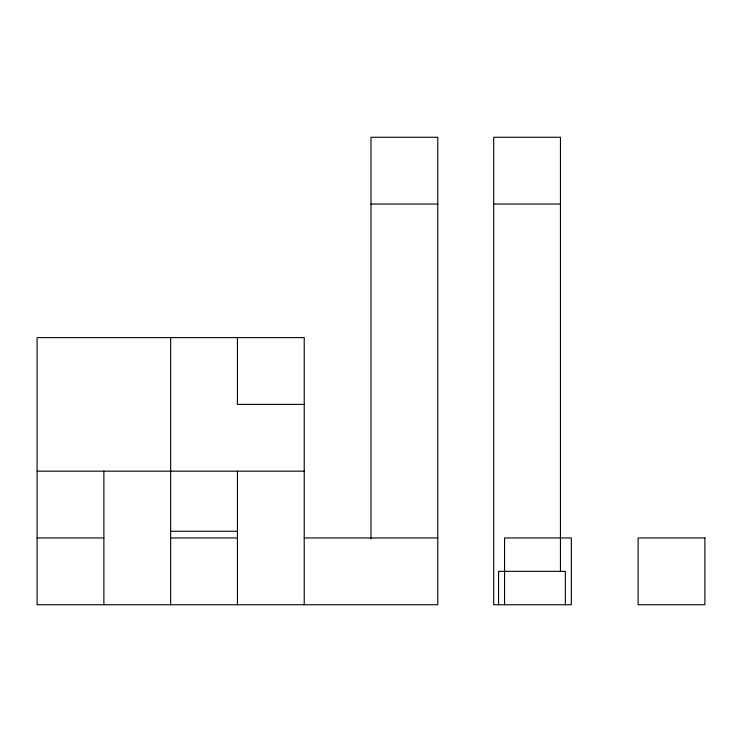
<?xml version="1.0" encoding="UTF-8"?>
<svg xmlns="http://www.w3.org/2000/svg" width="742" height="742" viewBox="0 0 742 742"><rect width="100%" height="100%" fill="white"/><g stroke="black" fill="none" stroke-linecap="round" stroke-linejoin="round"><path stroke-width="1.11" d="M371 204.05L437.78 204.05M493.68 204.05L560.46 204.05M304.22 404.39L237.44 404.39L237.44 337.61M37.1 471.17L304.22 471.17M170.66 531.272L237.44 531.272M37.1 537.95L103.88 537.95M170.66 537.95L237.44 537.95M304.22 537.95L437.78 537.95M565.339 604.73L565.339 571.34L498.559 571.34L498.559 604.73M560.46 571.145L560.46 137.27L493.68 137.27L493.68 604.73L571.34 604.73L571.34 537.95L504.56 537.95L504.56 604.73M371 538.72L371 137.27L437.78 137.27L437.78 604.73L37.1 604.73L37.1 337.61L304.22 337.61L304.22 604.73M237.44 471.17L237.44 604.73M170.66 337.61L170.66 604.73M103.88 471.17L103.88 604.73M704.9 537.95L638.12 537.95L638.12 604.73L704.9 604.73L704.9 537.95"/></g></svg>
